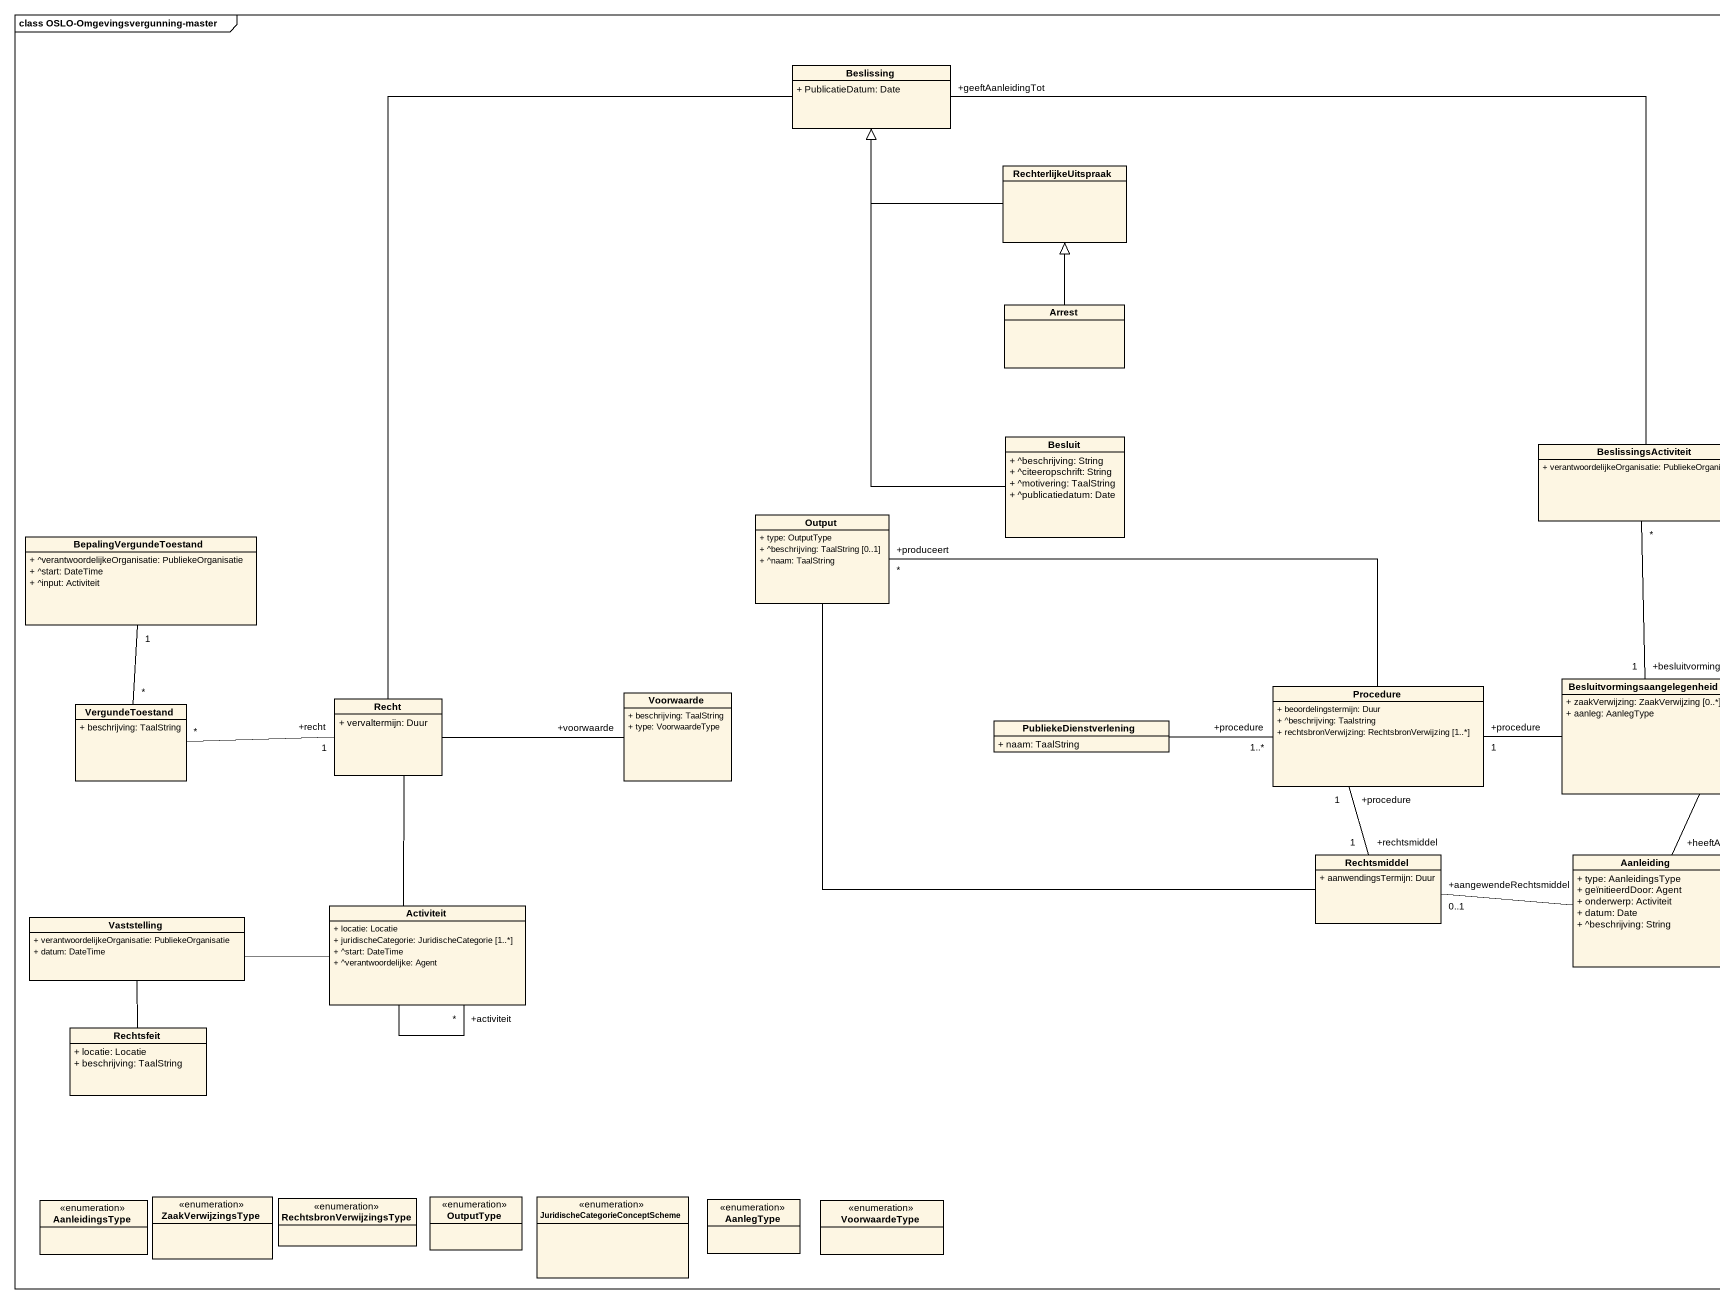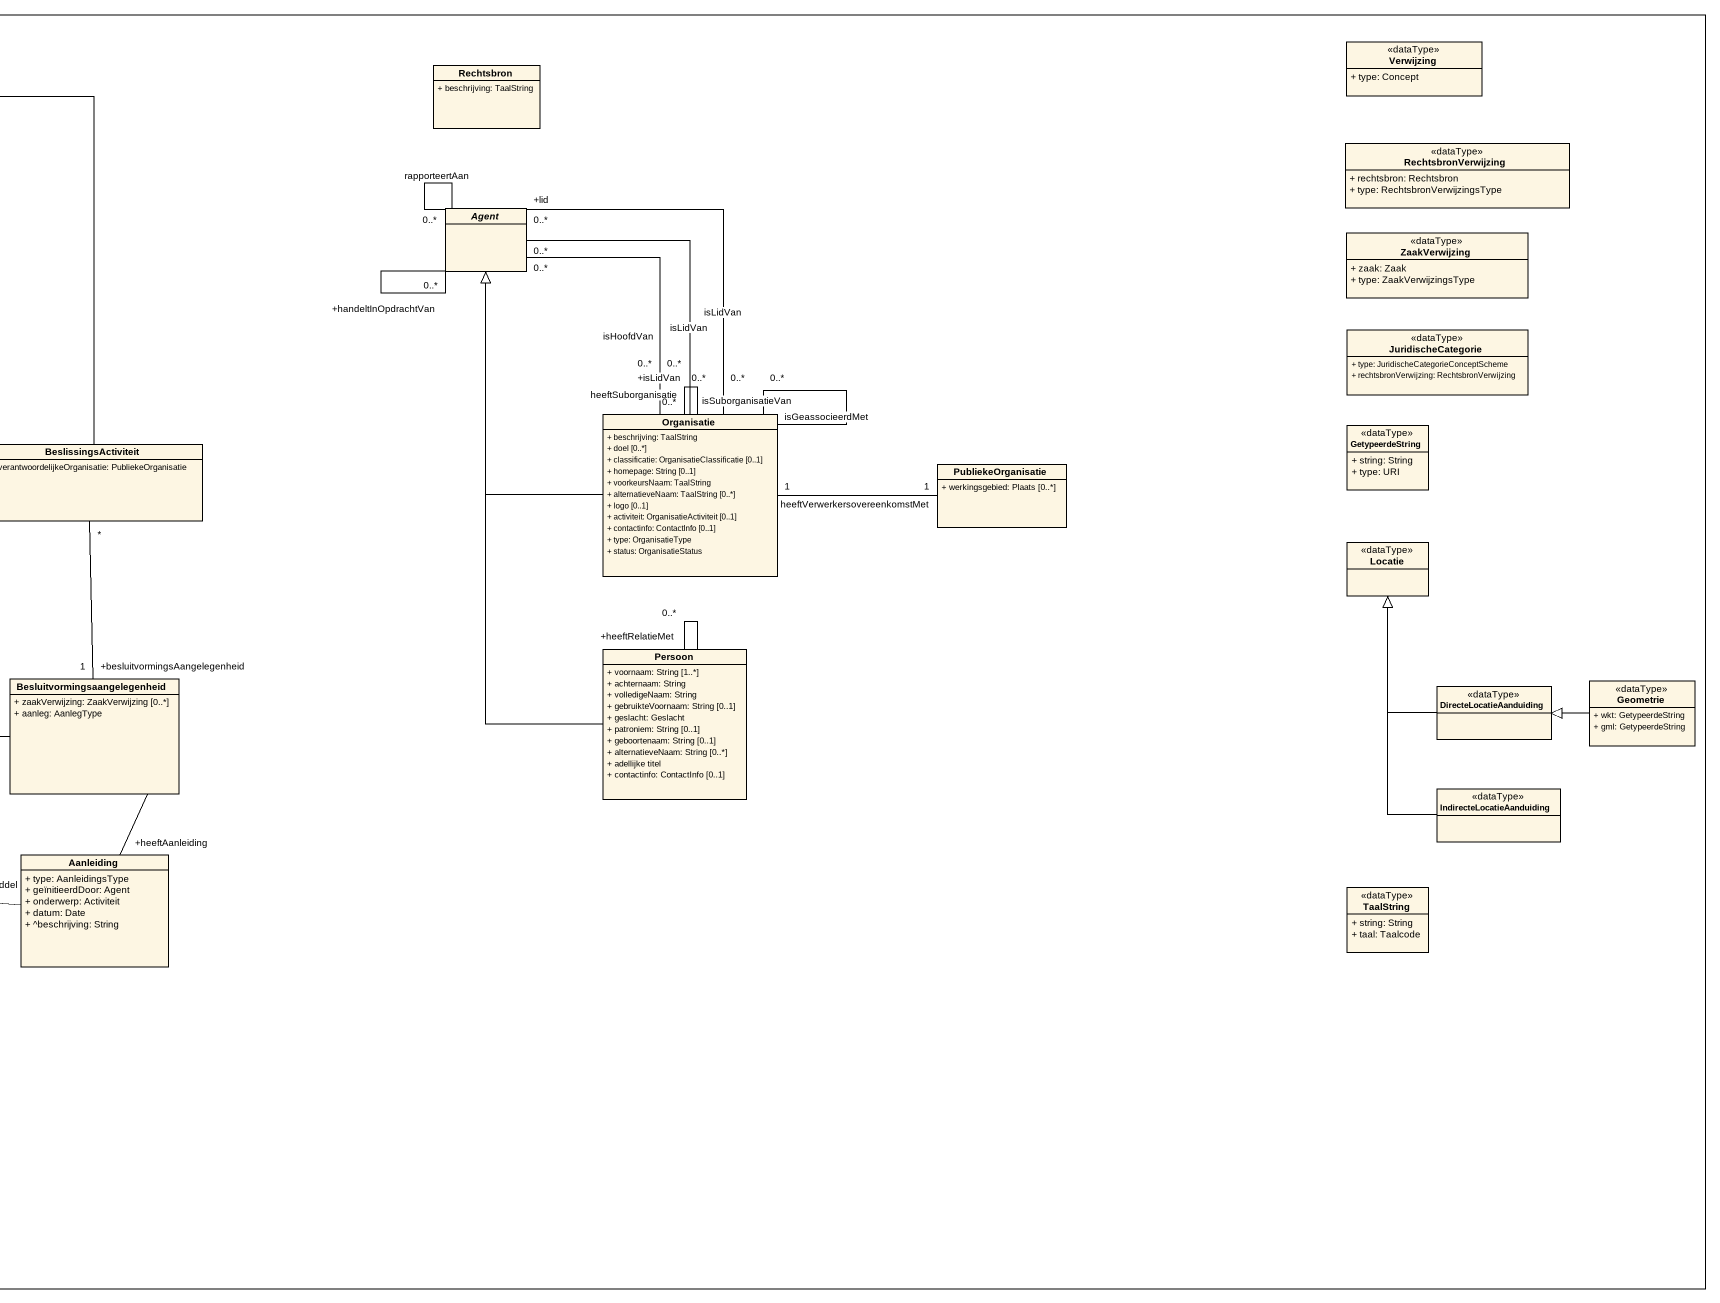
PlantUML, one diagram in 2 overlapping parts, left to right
@startuml
mainframe class OSLO-Omgevingsvergunning-master
hide circle
hide empty members
skinparam classAttributeIconSize 0
class Verwijzing <<dataType>> {
  + type: Concept
}
class Beslissing {
  + PublicatieDatum: Date
}
class Rechtsbron {
  + beschrijving: TaalString
}
class RechterlijkeUitspraak
class RechtsbronVerwijzing <<dataType>> {
  + rechtsbron: Rechtsbron
  + type: RechtsbronVerwijzingsType
}
abstract class "Agent" as Agent_
class ZaakVerwijzing <<dataType>> {
  + zaak: Zaak
  + type: ZaakVerwijzingsType
}
class Arrest
class JuridischeCategorie <<dataType>> {
  + type: JuridischeCategorieConceptScheme
  + rechtsbronVerwijzing: RechtsbronVerwijzing
}
class Organisatie {
  + beschrijving: TaalString
  + doel [0..*]
  + classificatie: OrganisatieClassificatie [0..1]
  + homepage: String [0..1]
  + voorkeursNaam: TaalString
  + alternatieveNaam: TaalString [0..*]
  + logo [0..1]
  + activiteit: OrganisatieActiviteit [0..1]
  + contactinfo: ContactInfo [0..1]
  + type: OrganisatieType
  + status: OrganisatieStatus
}
class Besluit {
  + ^beschrijving: String
  + ^citeeropschrift: String
  + ^motivering: TaalString
  + ^publicatiedatum: Date
}
class BeslissingsActiviteit {
  + verantwoordelijkeOrganisatie: PubliekeOrganisatie
}
class GetypeerdeString <<dataType>> {
  + string: String
  + type: URI
}
class PubliekeOrganisatie {
  + werkingsgebied: Plaats [0..*]
}
class BepalingVergundeToestand {
  + ^verantwoordelijkeOrganisatie: PubliekeOrganisatie
  + ^start: DateTime
  + ^input: Activiteit
}
class Output {
  + type: OutputType
  + ^beschrijving: TaalString [0..1]
  + ^naam: TaalString
}
class Locatie <<dataType>>
class Persoon {
  + voornaam: String [1..*]
  + achternaam: String
  + volledigeNaam: String
  + gebruikteVoornaam: String [0..1]
  + geslacht: Geslacht
  + patroniem: String [0..1]
  + geboortenaam: String [0..1]
  + alternatieveNaam: String [0..*]
  + adellijke titel
  + contactinfo: ContactInfo [0..1]
}
class VergundeToestand {
  + beschrijving: TaalString
}
class Recht {
  + vervaltermijn: Duur
}
class Voorwaarde {
  + beschrijving: TaalString
  + type: VoorwaardeType
}
class Procedure {
  + beoordelingstermijn: Duur
  + ^beschrijving: Taalstring
  + rechtsbronVerwijzing: RechtsbronVerwijzing [1..*]
}
class "Besluitvormingsaangelegenheid" as Besluitvormingsaangelegenhei {
  + zaakVerwijzing: ZaakVerwijzing [0..*]
  + aanleg: AanlegType
}
class DirecteLocatieAanduiding <<dataType>>
class Geometrie <<dataType>> {
  + wkt: GetypeerdeString
  + gml: GetypeerdeString
}
class PubliekeDienstverlening {
  + naam: TaalString
}
class IndirecteLocatieAanduiding <<dataType>>
class Rechtsmiddel {
  + aanwendingsTermijn: Duur
}
class Aanleiding {
  + type: AanleidingsType
  + geïnitieerdDoor: Agent
  + onderwerp: Activiteit
  + datum: Date
  + ^beschrijving: String
}
class Activiteit {
  + locatie: Locatie
  + juridischeCategorie: JuridischeCategorie [1..*]
  + ^start: DateTime
  + ^verantwoordelijke: Agent
}
class TaalString <<dataType>> {
  + string: String
  + taal: Taalcode
}
class Vaststelling {
  + verantwoordelijkeOrganisatie: PubliekeOrganisatie
  + datum: DateTime
}
class Rechtsfeit {
  + locatie: Locatie
  + beschrijving: TaalString
}
enum ZaakVerwijzingsType
enum OutputType
enum "JuridischeCategorieConceptScheme" as JuridischeCategorieConceptSc
enum AanleidingsType
enum RechtsbronVerwijzingsType
enum AanlegType
enum VoorwaardeType
Beslissing -- Recht
RechterlijkeUitspraak -left-|> Beslissing
Agent_ -- "0..*" Agent_ : rapporteertAan
Agent_ -- "+handeltInOpdrachtVan\n0..*" Agent_
Agent_ "+lid\n0..*" -- "0..*" Organisatie : isLidVan
Agent_ "0..*" -- "+isLidVan\n0..*" Organisatie : isLidVan
Agent_ "0..*" -- "0..*" Organisatie : isHoofdVan
Arrest -up-|> RechterlijkeUitspraak
Organisatie -up-|> Agent_
Organisatie -- "0..*" Organisatie : isSuborganisatieVan
Organisatie -- "0..*" Organisatie : heeftSuborganisatie
Organisatie -- "0..*" Organisatie : isGeassocieerdMet
Besluit -up-|> Beslissing
BeslissingsActiviteit -left- "+geeftAanleidingTot" Beslissing
PubliekeOrganisatie "1" -left- "1" Organisatie : heeftVerwerkersovereenkomstMet
Output -right- Rechtsmiddel
Persoon -up-|> Agent_
Persoon -- "+heeftRelatieMet\n0..*" Persoon
VergundeToestand "*" -up- "1" BepalingVergundeToestand
VergundeToestand "*" -right- "+recht\n1" Recht
Recht -right- "+voorwaarde" Voorwaarde
Recht -- Activiteit
Procedure -left- "+produceert\n*" Output
Besluitvormingsaangelegenhei "+besluitvormingsAangelegenheid\n1" -up- "*" BeslissingsActiviteit
Besluitvormingsaangelegenhei -left- "+procedure\n1" Procedure
Besluitvormingsaangelegenhei -- "+heeftAanleiding" Aanleiding
DirecteLocatieAanduiding -up-|> Locatie
Geometrie -left-|> DirecteLocatieAanduiding
PubliekeDienstverlening -right- "+procedure\n1..*" Procedure
IndirecteLocatieAanduiding -up-|> Locatie
Rechtsmiddel "+rechtsmiddel\n1" -up- "+procedure\n1" Procedure
Aanleiding -left- "+aangewendeRechtsmiddel\n0..1" Rechtsmiddel
Activiteit -- "+activiteit\n*" Activiteit
Vaststelling -right- Activiteit
Rechtsfeit -up- Vaststelling
@enduml
